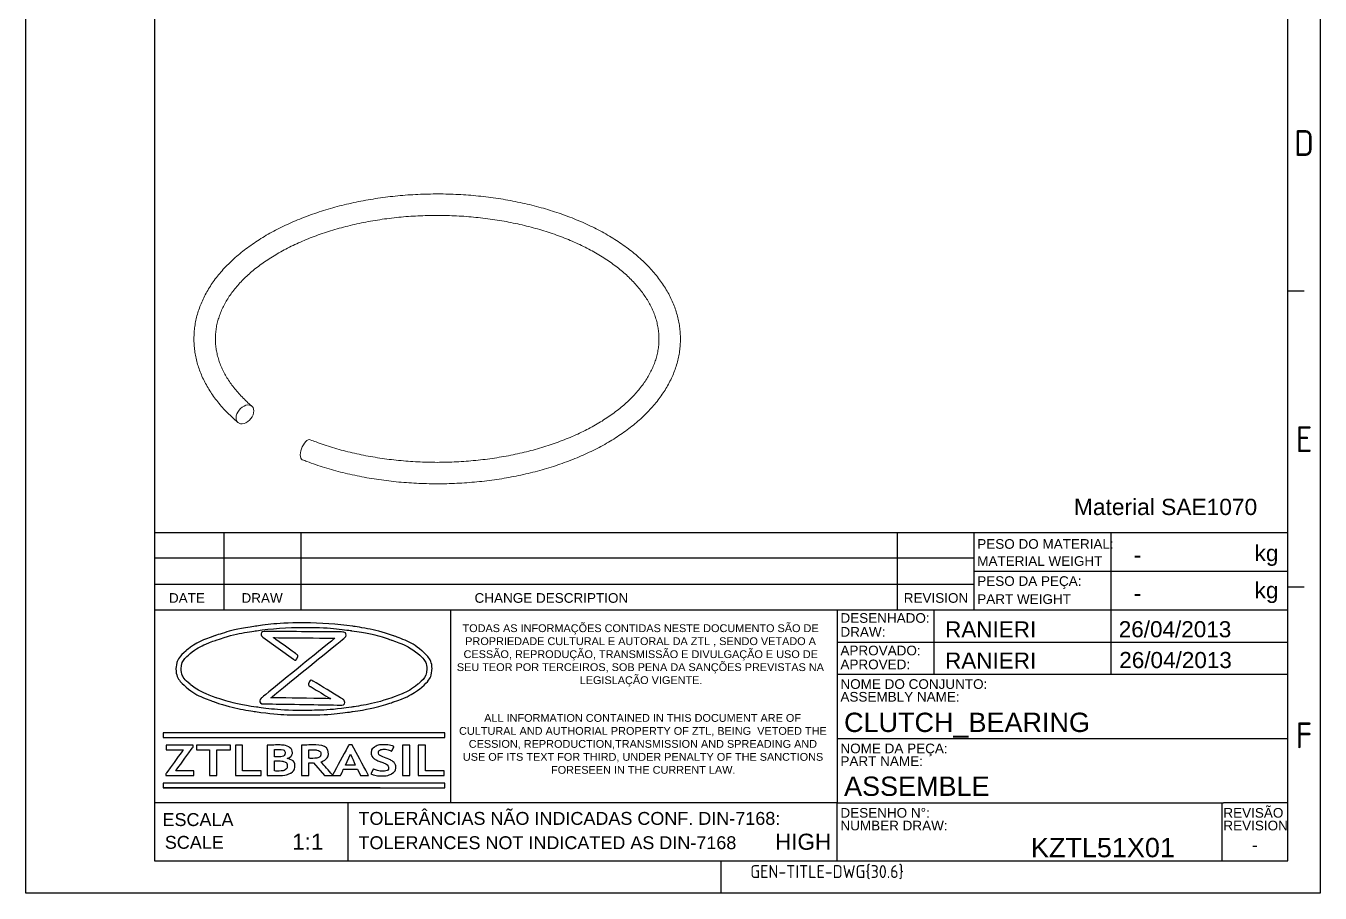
# Model space of a CAD drawing. Header units: millimetres. Extents: x 4510 to 4691, y 1198 to 1451.
# Drawn here: x 4510.4 to 4691.3, y 1197.9 to 1319.1 of the extents above; entities that cross this region are included whole.
import ezdxf
from ezdxf.enums import TextEntityAlignment as Align

# ---------------------------------------------------------------- set-up
doc = ezdxf.new("R2010")
doc.units = ezdxf.units.MM
doc.linetypes.add('ACAD_ISO02W100', pattern=[15, 12, -3])
doc.layers.add('AM_8', color=40, linetype='ACAD_ISO02W100', lineweight=35)
doc.layers.add('Camada 1', color=7, linetype='Continuous')
doc.styles.add('ACISOTS', font='isocp.shx', dxfattribs={"height": 1})
doc.styles.get("Standard").update_dxf_attribs({"font": 'arial.ttf'})

msp = doc.modelspace()

# ---------------------------------------------------------------- linework, layer by layer
at = {"color": 135, "lineweight": 25}
for p, q in [((4510.431, 1197.901), (4510.431, 1450.801)), ((4691.331, 1450.801), (4691.331, 1197.901)), ((4689.081, 1282.051), (4686.831, 1282.051)), ((4689.081, 1240.651), (4686.831, 1240.651)), ((4607.631, 1197.901), (4607.631, 1202.401)), ((4691.331, 1197.901), (4510.431, 1197.901))]:
    msp.add_line(p, q, dxfattribs=at)
for p, q in [((4528.431, 1446.301), (4528.431, 1202.401)), ((4686.831, 1202.401), (4686.831, 1446.301)), ((4528.431, 1248.301), (4686.831, 1248.301)), ((4528.431, 1248.301), (4528.431, 1202.401)), ((4528.431, 1248.301), (4642.954, 1248.301)), ((4538.154, 1237.501), (4538.154, 1248.301)), ((4548.929, 1237.501), (4548.929, 1248.301)), ((4632.248, 1237.501), (4632.248, 1248.301)), ((4642.954, 1237.501), (4642.954, 1248.301)), ((4662.081, 1248.301), (4662.081, 1242.901)), ((4686.831, 1202.401), (4686.831, 1248.301)), ((4642.954, 1244.701), (4528.431, 1244.701)), ((4642.954, 1242.901), (4686.831, 1242.901)), ((4662.081, 1242.901), (4662.081, 1237.501)), ((4528.431, 1241.101), (4642.954, 1241.101)), ((4528.431, 1237.501), (4623.831, 1237.501)), ((4569.77, 1237.501), (4569.77, 1210.501)), ((4623.831, 1237.501), (4623.831, 1220.401)), ((4623.831, 1237.501), (4686.831, 1237.501)), ((4637.331, 1237.501), (4637.331, 1228.501)), ((4662.081, 1237.501), (4662.081, 1228.501)), ((4623.831, 1233.001), (4686.831, 1233.001)), ((4623.831, 1228.501), (4686.831, 1228.501)), ((4623.831, 1220.401), (4623.831, 1210.501)), ((4623.831, 1219.501), (4686.831, 1219.501)), ((4623.831, 1210.501), (4528.431, 1210.501)), ((4555.431, 1210.501), (4555.431, 1202.401)), ((4623.831, 1202.401), (4623.831, 1210.501)), ((4623.831, 1210.501), (4677.831, 1210.501)), ((4677.609, 1210.501), (4677.609, 1202.401)), ((4686.831, 1210.501), (4677.831, 1210.501)), ((4528.431, 1202.401), (4686.831, 1202.401)), ((4528.431, 1202.401), (4686.831, 1202.401))]:
    msp.add_line(p, q)
at = {"color": 7, "linetype": 'Continuous', "lineweight": 15, "flags": 128}
for points in [[(4542.293, 1265.305), (4542.266, 1265.04), (4542.186, 1264.765), (4542.056, 1264.492), (4541.883, 1264.234), (4541.673, 1264.001), (4541.436, 1263.804), (4541.183, 1263.651), (4540.923, 1263.549), (4540.67, 1263.503), (4540.433, 1263.514), (4540.223, 1263.582), (4540.05, 1263.704), (4539.92, 1263.875), (4539.84, 1264.087), (4539.813, 1264.331), (4539.84, 1264.597), (4539.92, 1264.872), (4540.05, 1265.144), (4540.223, 1265.403), (4540.433, 1265.636), (4540.67, 1265.833), (4540.923, 1265.986), (4541.183, 1266.088), (4541.436, 1266.134), (4541.673, 1266.123), (4541.883, 1266.055), (4542.056, 1265.932), (4542.186, 1265.762), (4542.266, 1265.55), (4542.293, 1265.305)], [(4550.181, 1261.263), (4550.055, 1261.285), (4549.893, 1261.253), (4549.721, 1261.16), (4549.544, 1261.01), (4549.372, 1260.811), (4549.211, 1260.57), (4549.068, 1260.298), (4548.95, 1260.008), (4548.862, 1259.711), (4548.807, 1259.421), (4548.789, 1259.151)], [(4548.789, 1259.151), (4548.807, 1258.912), (4548.862, 1258.715), (4548.95, 1258.568), (4549.068, 1258.477), (4549.084, 1258.471)]]:
    msp.add_lwpolyline(points, dxfattribs=at)
at = {"color": 7, "linetype": 'Continuous', "lineweight": 15}
for points, knots in [([(4549.084, 1258.471), (4549.294, 1258.389), (4549.899, 1258.155), (4550.925, 1257.79), (4552.169, 1257.387), (4553.441, 1257.015), (4554.738, 1256.675), (4556.056, 1256.367), (4557.395, 1256.092), (4558.752, 1255.85), (4560.124, 1255.642), (4561.509, 1255.468), (4562.905, 1255.328), (4564.31, 1255.223), (4565.721, 1255.152), (4567.135, 1255.115), (4568.551, 1255.113), (4569.966, 1255.146), (4571.377, 1255.213), (4572.782, 1255.315), (4574.179, 1255.451), (4575.566, 1255.622), (4576.939, 1255.826), (4578.297, 1256.064), (4579.638, 1256.335), (4580.959, 1256.639), (4582.257, 1256.976), (4583.532, 1257.344), (4584.78, 1257.744), (4585.999, 1258.175), (4587.188, 1258.636), (4588.343, 1259.127), (4589.465, 1259.646), (4590.549, 1260.194), (4591.594, 1260.769), (4592.599, 1261.371), (4593.562, 1261.999), (4594.48, 1262.652), (4595.352, 1263.328), (4596.176, 1264.027), (4596.95, 1264.748), (4597.673, 1265.489), (4598.344, 1266.248), (4598.959, 1267.025), (4599.52, 1267.818), (4600.023, 1268.624), (4600.468, 1269.443), (4600.855, 1270.271), (4601.183, 1271.109), (4601.452, 1271.953), (4601.661, 1272.801), (4601.81, 1273.654), (4601.899, 1274.507), (4601.93, 1275.362), (4601.901, 1276.215), (4601.813, 1277.066), (4601.667, 1277.913), (4601.462, 1278.756), (4601.199, 1279.592), (4600.878, 1280.421), (4600.499, 1281.242), (4600.063, 1282.053), (4599.57, 1282.852), (4599.02, 1283.639), (4598.416, 1284.411), (4597.757, 1285.167), (4597.044, 1285.905), (4596.281, 1286.625), (4595.467, 1287.324), (4594.604, 1288.001), (4593.695, 1288.655), (4592.74, 1289.285), (4591.743, 1289.89), (4590.704, 1290.469), (4589.626, 1291.021), (4588.51, 1291.544), (4587.36, 1292.039), (4586.176, 1292.505), (4584.961, 1292.94), (4583.717, 1293.344), (4582.446, 1293.718), (4581.151, 1294.059), (4579.833, 1294.368), (4578.495, 1294.644), (4577.139, 1294.887), (4575.767, 1295.096), (4574.382, 1295.271), (4572.986, 1295.413), (4571.582, 1295.519), (4570.171, 1295.592), (4568.757, 1295.63), (4567.341, 1295.633), (4565.927, 1295.601), (4564.515, 1295.535), (4563.11, 1295.435), (4561.712, 1295.3), (4560.325, 1295.131), (4558.951, 1294.927), (4557.592, 1294.691), (4556.251, 1294.421), (4554.93, 1294.118), (4553.63, 1293.783), (4552.355, 1293.415), (4551.106, 1293.017), (4549.885, 1292.587), (4548.696, 1292.127), (4547.539, 1291.638), (4546.416, 1291.119), (4545.33, 1290.572), (4544.283, 1289.998), (4543.277, 1289.397), (4542.313, 1288.77), (4541.393, 1288.118), (4540.519, 1287.443), (4539.693, 1286.745), (4538.917, 1286.025), (4538.192, 1285.285), (4537.52, 1284.526), (4536.902, 1283.75), (4536.34, 1282.958), (4535.834, 1282.152), (4535.387, 1281.333), (4534.998, 1280.505), (4534.668, 1279.668), (4534.397, 1278.824), (4534.186, 1277.976), (4534.035, 1277.123), (4533.943, 1276.27), (4533.91, 1275.415), (4533.937, 1274.562), (4534.022, 1273.711), (4534.166, 1272.864), (4534.369, 1272.021), (4534.63, 1271.184), (4534.949, 1270.355), (4535.326, 1269.534), (4535.76, 1268.723), (4536.251, 1267.923), (4536.798, 1267.136), (4537.401, 1266.363), (4538.058, 1265.606), (4538.768, 1264.868), (4539.447, 1264.224), (4539.9, 1263.833), (4540.083, 1263.674)], [0, 0, 0, 0, 0.0037764, 0.010924, 0.0180685, 0.0252098, 0.0323481, 0.0394835, 0.0466163, 0.0537466, 0.0608749, 0.0680013, 0.0751262, 0.0822499, 0.0893727, 0.096495, 0.103617, 0.1107392, 0.1178616, 0.1249847, 0.1321088, 0.1392342, 0.1463613, 0.1534903, 0.1606216, 0.1677555, 0.1748923, 0.1820322, 0.1891756, 0.1963225, 0.2034732, 0.2106277, 0.217786, 0.2249479, 0.2321131, 0.2392809, 0.2464506, 0.2536209, 0.2607897, 0.2679549, 0.2751139, 0.2822635, 0.2894003, 0.2965201, 0.3036191, 0.3106931, 0.3177386, 0.324753, 0.3317348, 0.3386841, 0.3456025, 0.3524937, 0.359363, 0.3662168, 0.3730627, 0.3799073, 0.3867574, 0.3936205, 0.4005032, 0.4074109, 0.4143474, 0.4213149, 0.4283137, 0.4353428, 0.4424, 0.4494821, 0.4565855, 0.4637064, 0.4708409, 0.4779857, 0.4851377, 0.4922941, 0.499453, 0.5066123, 0.5137705, 0.5209269, 0.5280807, 0.5352316, 0.5423794, 0.5495241, 0.5566655, 0.5638039, 0.5709394, 0.5780723, 0.5852027, 0.592331, 0.5994575, 0.6065825, 0.6137062, 0.620829, 0.6279513, 0.6350734, 0.6421955, 0.6493179, 0.656441, 0.6635651, 0.6706904, 0.6778174, 0.6849463, 0.6920775, 0.6992113, 0.706348, 0.7134878, 0.720631, 0.7277779, 0.7349284, 0.7420828, 0.749241, 0.7564027, 0.7635678, 0.7707355, 0.7779052, 0.7850754, 0.7922443, 0.7994097, 0.806569, 0.8137191, 0.8208563, 0.8279769, 0.8350767, 0.8421517, 0.8491983, 0.8562139, 0.8631969, 0.8701474, 0.8770669, 0.8839591, 0.890829, 0.8976833, 0.9045293, 0.9113739, 0.9182236, 0.9250861, 0.931968, 0.9388747, 0.9458101, 0.9527764, 0.959774, 0.9668021, 0.9738583, 0.9809395, 0.9880422, 0.9951625, 1, 1, 1, 1]), ([(4542.023, 1265.962), (4541.897, 1266.071), (4541.529, 1266.387), (4540.958, 1266.923), (4540.326, 1267.573), (4539.747, 1268.235), (4539.22, 1268.908), (4538.745, 1269.592), (4538.324, 1270.285), (4537.956, 1270.986), (4537.642, 1271.695), (4537.383, 1272.411), (4537.18, 1273.134), (4537.033, 1273.864), (4536.942, 1274.598), (4536.91, 1275.336), (4536.937, 1276.077), (4537.022, 1276.817), (4537.166, 1277.556), (4537.369, 1278.289), (4537.628, 1279.017), (4537.945, 1279.737), (4538.316, 1280.448), (4538.742, 1281.15), (4539.222, 1281.84), (4539.754, 1282.519), (4540.339, 1283.186), (4540.974, 1283.839), (4541.66, 1284.477), (4542.395, 1285.1), (4543.178, 1285.706), (4544.007, 1286.294), (4544.883, 1286.862), (4545.802, 1287.41), (4546.763, 1287.936), (4547.766, 1288.439), (4548.807, 1288.918), (4549.885, 1289.372), (4550.998, 1289.799), (4552.143, 1290.2), (4553.32, 1290.573), (4554.525, 1290.917), (4555.755, 1291.231), (4557.01, 1291.515), (4558.286, 1291.768), (4559.58, 1291.99), (4560.891, 1292.179), (4562.216, 1292.336), (4563.551, 1292.461), (4564.896, 1292.552), (4566.246, 1292.61), (4567.599, 1292.635), (4568.953, 1292.626), (4570.306, 1292.584), (4571.653, 1292.508), (4572.993, 1292.399), (4574.324, 1292.258), (4575.642, 1292.083), (4576.945, 1291.877), (4578.23, 1291.638), (4579.495, 1291.369), (4580.738, 1291.069), (4581.955, 1290.739), (4583.146, 1290.379), (4584.306, 1289.991), (4585.435, 1289.576), (4586.53, 1289.134), (4587.589, 1288.667), (4588.609, 1288.175), (4589.59, 1287.66), (4590.529, 1287.123), (4591.424, 1286.565), (4592.274, 1285.987), (4593.078, 1285.391), (4593.834, 1284.778), (4594.541, 1284.149), (4595.197, 1283.507), (4595.803, 1282.851), (4596.357, 1282.183), (4596.859, 1281.504), (4597.307, 1280.816), (4597.703, 1280.119), (4598.044, 1279.414), (4598.331, 1278.701), (4598.563, 1277.982), (4598.739, 1277.255), (4598.858, 1276.524), (4598.92, 1275.787), (4598.924, 1275.048), (4598.869, 1274.307), (4598.755, 1273.567), (4598.582, 1272.831), (4598.351, 1272.1), (4598.064, 1271.376), (4597.72, 1270.66), (4597.322, 1269.953), (4596.87, 1269.257), (4596.364, 1268.572), (4595.806, 1267.899), (4595.197, 1267.239), (4594.537, 1266.592), (4593.827, 1265.962), (4593.068, 1265.347), (4592.262, 1264.75), (4591.41, 1264.172), (4590.513, 1263.613), (4589.573, 1263.076), (4588.591, 1262.561), (4587.57, 1262.07), (4586.511, 1261.603), (4585.415, 1261.162), (4584.286, 1260.747), (4583.125, 1260.36), (4581.935, 1260.001), (4580.717, 1259.671), (4579.474, 1259.372), (4578.209, 1259.103), (4576.924, 1258.865), (4575.621, 1258.659), (4574.303, 1258.485), (4572.973, 1258.344), (4571.632, 1258.236), (4570.285, 1258.161), (4568.933, 1258.119), (4567.579, 1258.111), (4566.225, 1258.136), (4564.875, 1258.195), (4563.531, 1258.287), (4562.195, 1258.411), (4560.87, 1258.569), (4559.559, 1258.759), (4558.265, 1258.981), (4556.989, 1259.235), (4555.734, 1259.519), (4554.504, 1259.834), (4553.299, 1260.179), (4552.123, 1260.553), (4551.084, 1260.915), (4550.447, 1261.16), (4550.181, 1261.263)], [0, 0, 0, 0, 0.0037878, 0.0110372, 0.0182909, 0.0255558, 0.0328369, 0.0401399, 0.0474713, 0.0548382, 0.0622478, 0.0697064, 0.0772185, 0.0847853, 0.0924031, 0.100062, 0.1077465, 0.1154335, 0.1230989, 0.1307259, 0.1383037, 0.1458276, 0.1532983, 0.1607201, 0.1680993, 0.175443, 0.1827583, 0.1900517, 0.1973288, 0.2045945, 0.2118527, 0.2191066, 0.2263586, 0.2336104, 0.2408633, 0.2481183, 0.2553762, 0.2626376, 0.2699027, 0.2771718, 0.2844446, 0.2917213, 0.2990015, 0.306285, 0.3135716, 0.320861, 0.3281528, 0.3354467, 0.3427423, 0.3500393, 0.3573373, 0.364636, 0.3719349, 0.3792338, 0.386532, 0.3938293, 0.4011253, 0.4084195, 0.4157118, 0.4230016, 0.4302886, 0.4375725, 0.4448529, 0.4521296, 0.4594023, 0.4666708, 0.4739348, 0.4811944, 0.4884496, 0.4957006, 0.5029478, 0.5101918, 0.5174337, 0.5246748, 0.5319163, 0.5391603, 0.5464099, 0.5536685, 0.5609407, 0.5682317, 0.5755477, 0.5828956, 0.5902825, 0.5977153, 0.6051997, 0.6127386, 0.6203312, 0.6279706, 0.6356443, 0.6433342, 0.6510131, 0.6586614, 0.6662653, 0.673817, 0.6813146, 0.6887607, 0.6961608, 0.7035218, 0.7108507, 0.7181545, 0.7254393, 0.7327103, 0.7399719, 0.7472276, 0.7544803, 0.7617322, 0.7689843, 0.7762381, 0.7834945, 0.790754, 0.7980172, 0.8052843, 0.8125552, 0.8198299, 0.8271083, 0.8343902, 0.8416753, 0.8489633, 0.8562539, 0.8635467, 0.8708415, 0.8781379, 0.8854354, 0.8927338, 0.9000326, 0.9073316, 0.9146302, 0.921928, 0.9292247, 0.9365199, 0.9438132, 0.9511043, 0.9583928, 0.9656783, 0.9729605, 0.9802392, 0.987514, 0.9947846, 1, 1, 1, 1])]:
    msp.add_open_spline(points, degree=3, knots=knots, dxfattribs=at)
at = {"layer": 'AM_8', "color": 0, "linetype": 'Continuous'}
msp.add_line((4529.623, 1212.607), (4559.957, 1212.607), dxfattribs=at)
at = {"layer": 'Camada 1'}
for points, knots in [([(4549.303, 1235.678), (4551.692, 1235.678), (4553.975, 1235.511), (4556.061, 1235.208), (4556.061, 1235.208), (4558.228, 1234.893), (4560.183, 1234.432), (4561.823, 1233.86), (4561.823, 1233.86), (4563.506, 1233.272), (4564.864, 1232.563), (4565.792, 1231.77), (4565.792, 1231.77), (4566.696, 1230.997), (4567.196, 1230.143), (4567.196, 1229.24), (4567.196, 1229.24), (4567.196, 1228.336), (4566.696, 1227.482), (4565.792, 1226.709), (4565.792, 1226.709), (4564.864, 1225.916), (4563.506, 1225.207), (4561.823, 1224.62), (4561.823, 1224.62), (4560.183, 1224.047), (4558.228, 1223.586), (4556.061, 1223.271), (4556.061, 1223.271), (4553.975, 1222.968), (4551.692, 1222.801), (4549.303, 1222.801), (4549.303, 1222.801), (4546.914, 1222.801), (4544.632, 1222.968), (4542.546, 1223.271), (4542.546, 1223.271), (4540.378, 1223.586), (4538.423, 1224.047), (4536.784, 1224.62), (4536.784, 1224.62), (4535.101, 1225.207), (4533.743, 1225.916), (4532.814, 1226.709), (4532.814, 1226.709), (4531.91, 1227.482), (4531.411, 1228.336), (4531.411, 1229.24), (4531.411, 1229.24), (4531.411, 1230.143), (4531.91, 1230.997), (4532.814, 1231.77), (4532.814, 1231.77), (4533.743, 1232.563), (4535.101, 1233.272), (4536.784, 1233.86), (4536.784, 1233.86), (4538.423, 1234.432), (4540.378, 1234.893), (4542.546, 1235.208), (4542.546, 1235.208), (4544.632, 1235.511), (4546.914, 1235.678), (4549.303, 1235.678)], [0, 0, 0, 0, 0.0588235, 0.0588235, 0.0588235, 0.0882353, 0.1176471, 0.1176471, 0.1176471, 0.1470588, 0.1764706, 0.1764706, 0.1764706, 0.2058824, 0.2352941, 0.2352941, 0.2352941, 0.2647059, 0.2941176, 0.2941176, 0.2941176, 0.3235294, 0.3529412, 0.3529412, 0.3529412, 0.3823529, 0.4117647, 0.4117647, 0.4117647, 0.4411765, 0.4705882, 0.4705882, 0.4705882, 0.5, 0.5294118, 0.5294118, 0.5294118, 0.5588235, 0.5882353, 0.5882353, 0.5882353, 0.6176471, 0.6470588, 0.6470588, 0.6470588, 0.6764706, 0.7058824, 0.7058824, 0.7058824, 0.7352941, 0.7647059, 0.7647059, 0.7647059, 0.7941176, 0.8235294, 0.8235294, 0.8235294, 0.8529412, 0.8823529, 0.8823529, 0.8823529, 0.9411765, 1, 1, 1, 1]), ([(4549.303, 1235.043), (4546.956, 1235.043), (4544.717, 1234.88), (4542.675, 1234.584), (4542.675, 1234.584), (4540.553, 1234.277), (4538.643, 1233.827), (4537.045, 1233.269), (4537.045, 1233.269), (4535.49, 1232.726), (4534.238, 1232.086), (4533.384, 1231.382), (4533.384, 1231.382), (4532.575, 1230.713), (4532.127, 1229.989), (4532.127, 1229.24), (4532.127, 1229.24), (4532.127, 1228.49), (4532.575, 1227.766), (4533.384, 1227.098), (4533.384, 1227.098), (4534.238, 1226.393), (4535.49, 1225.753), (4537.045, 1225.21), (4537.045, 1225.21), (4538.643, 1224.652), (4540.553, 1224.202), (4542.675, 1223.895), (4542.675, 1223.895), (4544.717, 1223.599), (4546.956, 1223.436), (4549.303, 1223.436), (4549.303, 1223.436), (4551.65, 1223.436), (4553.89, 1223.599), (4555.932, 1223.895), (4555.932, 1223.895), (4558.054, 1224.202), (4559.964, 1224.652), (4561.561, 1225.21), (4561.561, 1225.21), (4563.116, 1225.753), (4564.369, 1226.393), (4565.222, 1227.098), (4565.222, 1227.098), (4566.032, 1227.766), (4566.479, 1228.49), (4566.479, 1229.24), (4566.479, 1229.24), (4566.479, 1229.989), (4566.032, 1230.713), (4565.222, 1231.382), (4565.222, 1231.382), (4564.369, 1232.086), (4563.116, 1232.726), (4561.561, 1233.269), (4561.561, 1233.269), (4559.964, 1233.827), (4558.054, 1234.277), (4555.932, 1234.584), (4555.932, 1234.584), (4553.89, 1234.88), (4551.65, 1235.043), (4549.303, 1235.043)], [0, 0, 0, 0, 0.0588235, 0.0588235, 0.0588235, 0.0882353, 0.1176471, 0.1176471, 0.1176471, 0.1470588, 0.1764706, 0.1764706, 0.1764706, 0.2058824, 0.2352941, 0.2352941, 0.2352941, 0.2647059, 0.2941176, 0.2941176, 0.2941176, 0.3235294, 0.3529412, 0.3529412, 0.3529412, 0.3823529, 0.4117647, 0.4117647, 0.4117647, 0.4411765, 0.4705882, 0.4705882, 0.4705882, 0.5, 0.5294118, 0.5294118, 0.5294118, 0.5588235, 0.5882353, 0.5882353, 0.5882353, 0.6176471, 0.6470588, 0.6470588, 0.6470588, 0.6764706, 0.7058824, 0.7058824, 0.7058824, 0.7352941, 0.7647059, 0.7647059, 0.7647059, 0.7941176, 0.8235294, 0.8235294, 0.8235294, 0.8529412, 0.8823529, 0.8823529, 0.8823529, 0.9411765, 1, 1, 1, 1]), ([(4547.815, 1230.611), (4547.815, 1230.611), (4543.528, 1233.682), (4543.528, 1233.682), (4543.528, 1233.682), (4543.209, 1233.911), (4543.339, 1234.491), (4543.715, 1234.488), (4543.715, 1234.488), (4543.715, 1234.488), (4554.786, 1234.399), (4554.786, 1234.399), (4554.786, 1234.399), (4555.149, 1234.397), (4555.284, 1233.848), (4554.988, 1233.607), (4554.988, 1233.607), (4554.988, 1233.607), (4544.681, 1225.21), (4544.681, 1225.21), (4544.681, 1225.21), (4544.681, 1225.21), (4553.034, 1225.076), (4553.034, 1225.076), (4553.034, 1225.076), (4553.034, 1225.076), (4550.225, 1226.768), (4550.225, 1226.768), (4550.225, 1226.768), (4550.04, 1226.88), (4549.855, 1226.991), (4550.016, 1227.377), (4550.016, 1227.377), (4550.177, 1227.763), (4550.362, 1227.652), (4550.547, 1227.541), (4550.547, 1227.541), (4550.547, 1227.541), (4554.759, 1225.003), (4554.759, 1225.003), (4554.759, 1225.003), (4555.104, 1224.795), (4554.982, 1224.177), (4554.594, 1224.183), (4554.594, 1224.183), (4554.594, 1224.183), (4543.523, 1224.361), (4543.523, 1224.361), (4543.523, 1224.361), (4543.16, 1224.367), (4543.028, 1224.913), (4543.324, 1225.154), (4543.324, 1225.154), (4543.324, 1225.154), (4553.619, 1233.542), (4553.619, 1233.542), (4553.619, 1233.542), (4553.619, 1233.542), (4545.038, 1233.611), (4545.038, 1233.611), (4545.038, 1233.611), (4545.038, 1233.611), (4548.185, 1231.356), (4548.185, 1231.356), (4548.185, 1231.356), (4548.361, 1231.23), (4548.536, 1231.104), (4548.351, 1230.732), (4548.351, 1230.732), (4548.166, 1230.359), (4547.99, 1230.485), (4547.815, 1230.611)], [0, 0, 0, 0, 0.0526316, 0.0526316, 0.0526316, 0.0789474, 0.1052632, 0.1052632, 0.1052632, 0.1315789, 0.1578947, 0.1578947, 0.1578947, 0.1842105, 0.2105263, 0.2105263, 0.2105263, 0.2368421, 0.2631579, 0.2631579, 0.2631579, 0.2894737, 0.3157895, 0.3157895, 0.3157895, 0.3421053, 0.3684211, 0.3684211, 0.3684211, 0.3947368, 0.4210526, 0.4210526, 0.4210526, 0.4473684, 0.4736842, 0.4736842, 0.4736842, 0.5, 0.5263158, 0.5263158, 0.5263158, 0.5526316, 0.5789474, 0.5789474, 0.5789474, 0.6052632, 0.6315789, 0.6315789, 0.6315789, 0.6578947, 0.6842105, 0.6842105, 0.6842105, 0.7105263, 0.7368421, 0.7368421, 0.7368421, 0.7631579, 0.7894737, 0.7894737, 0.7894737, 0.8157895, 0.8421053, 0.8421053, 0.8421053, 0.8684211, 0.8947368, 0.8947368, 0.8947368, 0.9473684, 1, 1, 1, 1]), ([(4529.7, 1220.316), (4529.7, 1220.316), (4568.907, 1220.316), (4568.907, 1220.316), (4568.907, 1220.316), (4568.907, 1220.316), (4568.984, 1220.316), (4568.984, 1220.316), (4568.984, 1220.316), (4568.984, 1220.316), (4568.984, 1220.239), (4568.984, 1220.239), (4568.984, 1220.239), (4568.984, 1220.239), (4568.984, 1219.729), (4568.984, 1219.729), (4568.984, 1219.729), (4568.984, 1219.729), (4568.984, 1219.652), (4568.984, 1219.652), (4568.984, 1219.652), (4568.984, 1219.652), (4568.907, 1219.652), (4568.907, 1219.652), (4568.907, 1219.652), (4568.907, 1219.652), (4529.7, 1219.652), (4529.7, 1219.652), (4529.7, 1219.652), (4529.7, 1219.652), (4529.623, 1219.652), (4529.623, 1219.652), (4529.623, 1219.652), (4529.623, 1219.652), (4529.623, 1219.729), (4529.623, 1219.729), (4529.623, 1219.729), (4529.623, 1219.729), (4529.623, 1220.239), (4529.623, 1220.239), (4529.623, 1220.239), (4529.623, 1220.239), (4529.623, 1220.316), (4529.623, 1220.316), (4529.623, 1220.316), (4529.623, 1220.316), (4529.7, 1220.316), (4529.7, 1220.316)], [0, 0, 0, 0, 0.0769231, 0.0769231, 0.0769231, 0.1153846, 0.1538462, 0.1538462, 0.1538462, 0.1923077, 0.2307692, 0.2307692, 0.2307692, 0.2692308, 0.3076923, 0.3076923, 0.3076923, 0.3461538, 0.3846154, 0.3846154, 0.3846154, 0.4230769, 0.4615385, 0.4615385, 0.4615385, 0.5, 0.5384615, 0.5384615, 0.5384615, 0.5769231, 0.6153846, 0.6153846, 0.6153846, 0.6538462, 0.6923077, 0.6923077, 0.6923077, 0.7307692, 0.7692308, 0.7692308, 0.7692308, 0.8076923, 0.8461538, 0.8461538, 0.8461538, 0.9230769, 1, 1, 1, 1]), ([(4530.013, 1214.349), (4530.013, 1214.349), (4530.013, 1214.591), (4530.013, 1214.591), (4530.013, 1214.591), (4530.013, 1214.591), (4532.411, 1217.909), (4532.411, 1217.909), (4532.411, 1217.909), (4532.411, 1217.909), (4530.053, 1217.909), (4530.053, 1217.909), (4530.053, 1217.909), (4530.053, 1217.909), (4530.053, 1218.575), (4530.053, 1218.575), (4530.053, 1218.575), (4530.053, 1218.575), (4533.802, 1218.575), (4533.802, 1218.575), (4533.802, 1218.575), (4533.802, 1218.575), (4533.802, 1218.333), (4533.802, 1218.333), (4533.802, 1218.333), (4533.802, 1218.333), (4531.396, 1215.016), (4531.396, 1215.016), (4531.396, 1215.016), (4531.396, 1215.016), (4533.888, 1215.016), (4533.888, 1215.016), (4533.888, 1215.016), (4533.888, 1215.016), (4533.888, 1214.349), (4533.888, 1214.349), (4533.888, 1214.349), (4533.888, 1214.349), (4530.013, 1214.349), (4530.013, 1214.349)], [0, 0, 0, 0, 0.0909091, 0.0909091, 0.0909091, 0.1363636, 0.1818182, 0.1818182, 0.1818182, 0.2272727, 0.2727273, 0.2727273, 0.2727273, 0.3181818, 0.3636364, 0.3636364, 0.3636364, 0.4090909, 0.4545455, 0.4545455, 0.4545455, 0.5, 0.5454545, 0.5454545, 0.5454545, 0.5909091, 0.6363636, 0.6363636, 0.6363636, 0.6818182, 0.7272727, 0.7272727, 0.7272727, 0.7727273, 0.8181818, 0.8181818, 0.8181818, 0.9090909, 1, 1, 1, 1]), ([(4537.13, 1217.909), (4537.13, 1217.909), (4537.13, 1214.349), (4537.13, 1214.349), (4537.13, 1214.349), (4537.13, 1214.349), (4536.109, 1214.349), (4536.109, 1214.349), (4536.109, 1214.349), (4536.109, 1214.349), (4536.109, 1217.909), (4536.109, 1217.909), (4536.109, 1217.909), (4536.109, 1217.909), (4534.28, 1217.909), (4534.28, 1217.909), (4534.28, 1217.909), (4534.28, 1217.909), (4534.28, 1218.575), (4534.28, 1218.575), (4534.28, 1218.575), (4534.28, 1218.575), (4539.041, 1218.575), (4539.041, 1218.575), (4539.041, 1218.575), (4539.041, 1218.575), (4539.041, 1217.909), (4539.041, 1217.909), (4539.041, 1217.909), (4539.041, 1217.909), (4537.13, 1217.909), (4537.13, 1217.909)], [0, 0, 0, 0, 0.1111111, 0.1111111, 0.1111111, 0.1666667, 0.2222222, 0.2222222, 0.2222222, 0.2777778, 0.3333333, 0.3333333, 0.3333333, 0.3888889, 0.4444444, 0.4444444, 0.4444444, 0.5, 0.5555556, 0.5555556, 0.5555556, 0.6111111, 0.6666667, 0.6666667, 0.6666667, 0.7222222, 0.7777778, 0.7777778, 0.7777778, 0.8888889, 1, 1, 1, 1]), ([(4539.708, 1214.349), (4539.708, 1214.349), (4539.708, 1218.575), (4539.708, 1218.575), (4539.708, 1218.575), (4539.708, 1218.575), (4540.729, 1218.575), (4540.729, 1218.575), (4540.729, 1218.575), (4540.729, 1218.575), (4540.729, 1215.016), (4540.729, 1215.016), (4540.729, 1215.016), (4540.729, 1215.016), (4543.328, 1215.016), (4543.328, 1215.016), (4543.328, 1215.016), (4543.328, 1215.016), (4543.328, 1214.349), (4543.328, 1214.349), (4543.328, 1214.349), (4543.328, 1214.349), (4539.708, 1214.349), (4539.708, 1214.349)], [0, 0, 0, 0, 0.1428571, 0.1428571, 0.1428571, 0.2142857, 0.2857143, 0.2857143, 0.2857143, 0.3571429, 0.4285714, 0.4285714, 0.4285714, 0.5, 0.5714286, 0.5714286, 0.5714286, 0.6428571, 0.7142857, 0.7142857, 0.7142857, 0.8571429, 1, 1, 1, 1]), ([(4545.91, 1214.349), (4545.91, 1214.349), (4544.151, 1214.349), (4544.151, 1214.349), (4544.151, 1214.349), (4544.151, 1214.349), (4544.151, 1218.572), (4544.151, 1218.572), (4544.151, 1218.572), (4544.927, 1218.599), (4545.469, 1218.612), (4545.78, 1218.612), (4545.78, 1218.612), (4546.378, 1218.612), (4546.844, 1218.519), (4547.18, 1218.331), (4547.18, 1218.331), (4547.517, 1218.144), (4547.684, 1217.876), (4547.684, 1217.529), (4547.684, 1217.529), (4547.684, 1217.194), (4547.443, 1216.929), (4546.962, 1216.735), (4546.962, 1216.735), (4547.676, 1216.552), (4548.034, 1216.175), (4548.034, 1215.604), (4548.034, 1215.604), (4548.034, 1215.22), (4547.836, 1214.914), (4547.442, 1214.688), (4547.442, 1214.688), (4547.046, 1214.463), (4546.536, 1214.349), (4545.91, 1214.349)], [0, 0, 0, 0, 0.1, 0.1, 0.1, 0.15, 0.2, 0.2, 0.2, 0.25, 0.3, 0.3, 0.3, 0.35, 0.4, 0.4, 0.4, 0.45, 0.5, 0.5, 0.5, 0.55, 0.6, 0.6, 0.6, 0.65, 0.7, 0.7, 0.7, 0.75, 0.8, 0.8, 0.8, 0.9, 1, 1, 1, 1]), ([(4545.172, 1217.973), (4545.172, 1217.973), (4545.172, 1216.959), (4545.172, 1216.959), (4545.172, 1216.959), (4545.329, 1216.953), (4545.493, 1216.949), (4545.666, 1216.949), (4545.666, 1216.949), (4546.331, 1216.949), (4546.663, 1217.132), (4546.663, 1217.499), (4546.663, 1217.499), (4546.663, 1217.824), (4546.362, 1217.986), (4545.757, 1217.986), (4545.757, 1217.986), (4545.598, 1217.986), (4545.402, 1217.981), (4545.172, 1217.973)], [0, 0, 0, 0, 0.1666667, 0.1666667, 0.1666667, 0.25, 0.3333333, 0.3333333, 0.3333333, 0.4166667, 0.5, 0.5, 0.5, 0.5833333, 0.6666667, 0.6666667, 0.6666667, 0.8333333, 1, 1, 1, 1]), ([(4552.178, 1214.349), (4552.178, 1214.349), (4550.644, 1216.094), (4550.644, 1216.094), (4550.644, 1216.094), (4550.49, 1216.096), (4550.274, 1216.103), (4549.995, 1216.115), (4549.995, 1216.115), (4549.995, 1216.115), (4549.995, 1214.349), (4549.995, 1214.349), (4549.995, 1214.349), (4549.995, 1214.349), (4548.936, 1214.349), (4548.936, 1214.349), (4548.936, 1214.349), (4548.936, 1214.349), (4548.936, 1218.575), (4548.936, 1218.575), (4548.936, 1218.575), (4548.993, 1218.575), (4549.214, 1218.582), (4549.6, 1218.597), (4549.6, 1218.597), (4549.985, 1218.612), (4550.294, 1218.618), (4550.53, 1218.618), (4550.53, 1218.618), (4551.99, 1218.618), (4552.721, 1218.203), (4552.721, 1217.372), (4552.721, 1217.372), (4552.721, 1217.122), (4552.619, 1216.894), (4552.418, 1216.689), (4552.418, 1216.689), (4552.217, 1216.483), (4551.962, 1216.338), (4551.657, 1216.253), (4551.657, 1216.253), (4551.657, 1216.253), (4553.356, 1214.349), (4553.356, 1214.349), (4553.356, 1214.349), (4553.356, 1214.349), (4552.178, 1214.349), (4552.178, 1214.349)], [0, 0, 0, 0, 0.0769231, 0.0769231, 0.0769231, 0.1153846, 0.1538462, 0.1538462, 0.1538462, 0.1923077, 0.2307692, 0.2307692, 0.2307692, 0.2692308, 0.3076923, 0.3076923, 0.3076923, 0.3461538, 0.3846154, 0.3846154, 0.3846154, 0.4230769, 0.4615385, 0.4615385, 0.4615385, 0.5, 0.5384615, 0.5384615, 0.5384615, 0.5769231, 0.6153846, 0.6153846, 0.6153846, 0.6538462, 0.6923077, 0.6923077, 0.6923077, 0.7307692, 0.7692308, 0.7692308, 0.7692308, 0.8076923, 0.8461538, 0.8461538, 0.8461538, 0.9230769, 1, 1, 1, 1]), ([(4549.995, 1217.923), (4549.995, 1217.923), (4549.995, 1216.75), (4549.995, 1216.75), (4549.995, 1216.75), (4550.184, 1216.738), (4550.329, 1216.732), (4550.428, 1216.732), (4550.428, 1216.732), (4550.854, 1216.732), (4551.166, 1216.776), (4551.363, 1216.865), (4551.363, 1216.865), (4551.562, 1216.953), (4551.661, 1217.125), (4551.661, 1217.381), (4551.661, 1217.381), (4551.661, 1217.589), (4551.555, 1217.734), (4551.342, 1217.816), (4551.342, 1217.816), (4551.13, 1217.899), (4550.796, 1217.94), (4550.341, 1217.94), (4550.341, 1217.94), (4550.231, 1217.94), (4550.116, 1217.935), (4549.995, 1217.923)], [0, 0, 0, 0, 0.125, 0.125, 0.125, 0.1875, 0.25, 0.25, 0.25, 0.3125, 0.375, 0.375, 0.375, 0.4375, 0.5, 0.5, 0.5, 0.5625, 0.625, 0.625, 0.625, 0.6875, 0.75, 0.75, 0.75, 0.875, 1, 1, 1, 1]), ([(4557.202, 1214.349), (4557.202, 1214.349), (4556.783, 1215.206), (4556.783, 1215.206), (4556.783, 1215.206), (4556.783, 1215.206), (4554.812, 1215.206), (4554.812, 1215.206), (4554.812, 1215.206), (4554.812, 1215.206), (4554.411, 1214.349), (4554.411, 1214.349), (4554.411, 1214.349), (4554.411, 1214.349), (4553.278, 1214.349), (4553.278, 1214.349), (4553.278, 1214.349), (4553.278, 1214.349), (4555.57, 1218.633), (4555.57, 1218.633), (4555.57, 1218.633), (4555.57, 1218.633), (4556.018, 1218.633), (4556.018, 1218.633), (4556.018, 1218.633), (4556.018, 1218.633), (4558.329, 1214.349), (4558.329, 1214.349), (4558.329, 1214.349), (4558.329, 1214.349), (4557.202, 1214.349), (4557.202, 1214.349)], [0, 0, 0, 0, 0.1111111, 0.1111111, 0.1111111, 0.1666667, 0.2222222, 0.2222222, 0.2222222, 0.2777778, 0.3333333, 0.3333333, 0.3333333, 0.3888889, 0.4444444, 0.4444444, 0.4444444, 0.5, 0.5555556, 0.5555556, 0.5555556, 0.6111111, 0.6666667, 0.6666667, 0.6666667, 0.7222222, 0.7777778, 0.7777778, 0.7777778, 0.8888889, 1, 1, 1, 1]), ([(4558.663, 1214.583), (4558.663, 1214.583), (4559.041, 1215.255), (4559.041, 1215.255), (4559.041, 1215.255), (4559.443, 1215.047), (4559.839, 1214.944), (4560.229, 1214.944), (4560.229, 1214.944), (4560.829, 1214.944), (4561.128, 1215.098), (4561.128, 1215.405), (4561.128, 1215.405), (4561.128, 1215.55), (4561.057, 1215.686), (4560.917, 1215.817), (4560.917, 1215.817), (4560.776, 1215.948), (4560.484, 1216.095), (4560.043, 1216.257), (4560.043, 1216.257), (4559.602, 1216.42), (4559.305, 1216.554), (4559.152, 1216.658), (4559.152, 1216.658), (4558.999, 1216.763), (4558.881, 1216.888), (4558.798, 1217.032), (4558.798, 1217.032), (4558.716, 1217.176), (4558.675, 1217.335), (4558.675, 1217.511), (4558.675, 1217.511), (4558.675, 1217.838), (4558.838, 1218.108), (4559.164, 1218.324), (4559.164, 1218.324), (4559.49, 1218.54), (4559.908, 1218.647), (4560.418, 1218.647), (4560.418, 1218.647), (4561.083, 1218.647), (4561.57, 1218.555), (4561.883, 1218.373), (4561.883, 1218.373), (4561.883, 1218.373), (4561.572, 1217.727), (4561.572, 1217.727), (4561.572, 1217.727), (4561.214, 1217.915), (4560.835, 1218.01), (4560.438, 1218.01), (4560.438, 1218.01), (4560.202, 1218.01), (4560.02, 1217.964), (4559.89, 1217.873), (4559.89, 1217.873), (4559.76, 1217.781), (4559.696, 1217.662), (4559.696, 1217.517), (4559.696, 1217.517), (4559.696, 1217.274), (4560.06, 1217.022), (4560.79, 1216.761), (4560.79, 1216.761), (4561.175, 1216.623), (4561.452, 1216.495), (4561.623, 1216.378), (4561.623, 1216.378), (4561.793, 1216.262), (4561.923, 1216.126), (4562.011, 1215.972), (4562.011, 1215.972), (4562.101, 1215.817), (4562.145, 1215.644), (4562.145, 1215.454), (4562.145, 1215.454), (4562.145, 1215.111), (4561.962, 1214.83), (4561.593, 1214.609), (4561.593, 1214.609), (4561.226, 1214.388), (4560.733, 1214.277), (4560.115, 1214.277), (4560.115, 1214.277), (4559.579, 1214.277), (4559.096, 1214.379), (4558.663, 1214.583)], [0, 0, 0, 0, 0.0434783, 0.0434783, 0.0434783, 0.0652174, 0.0869565, 0.0869565, 0.0869565, 0.1086957, 0.1304348, 0.1304348, 0.1304348, 0.1521739, 0.173913, 0.173913, 0.173913, 0.1956522, 0.2173913, 0.2173913, 0.2173913, 0.2391304, 0.2608696, 0.2608696, 0.2608696, 0.2826087, 0.3043478, 0.3043478, 0.3043478, 0.326087, 0.3478261, 0.3478261, 0.3478261, 0.3695652, 0.3913043, 0.3913043, 0.3913043, 0.4130435, 0.4347826, 0.4347826, 0.4347826, 0.4565217, 0.4782609, 0.4782609, 0.4782609, 0.5, 0.5217391, 0.5217391, 0.5217391, 0.5434783, 0.5652174, 0.5652174, 0.5652174, 0.5869565, 0.6086957, 0.6086957, 0.6086957, 0.6304348, 0.6521739, 0.6521739, 0.6521739, 0.673913, 0.6956522, 0.6956522, 0.6956522, 0.7173913, 0.7391304, 0.7391304, 0.7391304, 0.7608696, 0.7826087, 0.7826087, 0.7826087, 0.8043478, 0.826087, 0.826087, 0.826087, 0.8478261, 0.8695652, 0.8695652, 0.8695652, 0.8913043, 0.9130435, 0.9130435, 0.9130435, 0.9565217, 1, 1, 1, 1]), ([(4563.067, 1214.349), (4563.067, 1214.349), (4563.067, 1218.575), (4563.067, 1218.575), (4563.067, 1218.575), (4563.067, 1218.575), (4564.088, 1218.575), (4564.088, 1218.575), (4564.088, 1218.575), (4564.088, 1218.575), (4564.088, 1214.349), (4564.088, 1214.349), (4564.088, 1214.349), (4564.088, 1214.349), (4563.067, 1214.349), (4563.067, 1214.349)], [0, 0, 0, 0, 0.2, 0.2, 0.2, 0.3, 0.4, 0.4, 0.4, 0.5, 0.6, 0.6, 0.6, 0.8, 1, 1, 1, 1]), ([(4565.284, 1214.349), (4565.284, 1214.349), (4565.284, 1218.575), (4565.284, 1218.575), (4565.284, 1218.575), (4565.284, 1218.575), (4566.305, 1218.575), (4566.305, 1218.575), (4566.305, 1218.575), (4566.305, 1218.575), (4566.305, 1215.016), (4566.305, 1215.016), (4566.305, 1215.016), (4566.305, 1215.016), (4568.905, 1215.016), (4568.905, 1215.016), (4568.905, 1215.016), (4568.905, 1215.016), (4568.905, 1214.349), (4568.905, 1214.349), (4568.905, 1214.349), (4568.905, 1214.349), (4565.284, 1214.349), (4565.284, 1214.349)], [0, 0, 0, 0, 0.1428571, 0.1428571, 0.1428571, 0.2142857, 0.2857143, 0.2857143, 0.2857143, 0.3571429, 0.4285714, 0.4285714, 0.4285714, 0.5, 0.5714286, 0.5714286, 0.5714286, 0.6428571, 0.7142857, 0.7142857, 0.7142857, 0.8571429, 1, 1, 1, 1]), ([(4545.172, 1216.375), (4545.172, 1216.375), (4545.172, 1214.978), (4545.172, 1214.978), (4545.172, 1214.978), (4545.378, 1214.965), (4545.546, 1214.958), (4545.674, 1214.958), (4545.674, 1214.958), (4546.13, 1214.958), (4546.461, 1215.015), (4546.666, 1215.128), (4546.666, 1215.128), (4546.871, 1215.241), (4546.974, 1215.43), (4546.974, 1215.693), (4546.974, 1215.693), (4546.974, 1215.934), (4546.879, 1216.109), (4546.687, 1216.218), (4546.687, 1216.218), (4546.496, 1216.328), (4546.162, 1216.382), (4545.686, 1216.382), (4545.686, 1216.382), (4545.587, 1216.382), (4545.416, 1216.38), (4545.172, 1216.375)], [0, 0, 0, 0, 0.125, 0.125, 0.125, 0.1875, 0.25, 0.25, 0.25, 0.3125, 0.375, 0.375, 0.375, 0.4375, 0.5, 0.5, 0.5, 0.5625, 0.625, 0.625, 0.625, 0.6875, 0.75, 0.75, 0.75, 0.875, 1, 1, 1, 1]), ([(4555.794, 1217.34), (4555.794, 1217.34), (4555.103, 1215.78), (4555.103, 1215.78), (4555.103, 1215.78), (4555.103, 1215.78), (4556.484, 1215.78), (4556.484, 1215.78), (4556.484, 1215.78), (4556.484, 1215.78), (4555.794, 1217.34), (4555.794, 1217.34)], [0, 0, 0, 0, 0.25, 0.25, 0.25, 0.375, 0.5, 0.5, 0.5, 0.75, 1, 1, 1, 1]), ([(4529.7, 1213.272), (4529.7, 1213.272), (4568.907, 1213.272), (4568.907, 1213.272), (4568.907, 1213.272), (4568.907, 1213.272), (4568.984, 1213.272), (4568.984, 1213.272), (4568.984, 1213.272), (4568.984, 1213.272), (4568.984, 1213.195), (4568.984, 1213.195), (4568.984, 1213.195), (4568.984, 1213.195), (4568.984, 1212.684), (4568.984, 1212.684), (4568.984, 1212.684), (4568.984, 1212.684), (4568.984, 1212.607), (4568.984, 1212.607), (4568.984, 1212.607), (4568.984, 1212.607), (4568.907, 1212.607), (4568.907, 1212.607), (4568.907, 1212.607), (4568.907, 1212.607), (4529.7, 1212.607), (4529.7, 1212.607), (4529.7, 1212.607), (4529.7, 1212.607), (4529.623, 1212.607), (4529.623, 1212.607), (4529.623, 1212.607), (4529.623, 1212.607), (4529.623, 1212.684), (4529.623, 1212.684), (4529.623, 1212.684), (4529.623, 1212.684), (4529.623, 1213.195), (4529.623, 1213.195), (4529.623, 1213.195), (4529.623, 1213.195), (4529.623, 1213.272), (4529.623, 1213.272), (4529.623, 1213.272), (4529.623, 1213.272), (4529.7, 1213.272), (4529.7, 1213.272)], [0, 0, 0, 0, 0.0769231, 0.0769231, 0.0769231, 0.1153846, 0.1538462, 0.1538462, 0.1538462, 0.1923077, 0.2307692, 0.2307692, 0.2307692, 0.2692308, 0.3076923, 0.3076923, 0.3076923, 0.3461538, 0.3846154, 0.3846154, 0.3846154, 0.4230769, 0.4615385, 0.4615385, 0.4615385, 0.5, 0.5384615, 0.5384615, 0.5384615, 0.5769231, 0.6153846, 0.6153846, 0.6153846, 0.6538462, 0.6923077, 0.6923077, 0.6923077, 0.7307692, 0.7692308, 0.7692308, 0.7692308, 0.8076923, 0.8461538, 0.8461538, 0.8461538, 0.9230769, 1, 1, 1, 1])]:
    msp.add_open_spline(points, degree=3, knots=knots, dxfattribs=at)

# ---------------------------------------------------------------- texts
at = {"color": 135, "lineweight": 25, "style": 'ACISOTS'}
for s, p in [('D', (4689.081, 1302.751)), ('E', (4689.081, 1261.351)), ('F', (4689.081, 1219.951))]:
    msp.add_text(s, height=3.6, dxfattribs=at).set_placement(p, align=Align.MIDDLE)
for s, height, p in [('PESO DO MATERIAL:', 1.35, (4643.407, 1246.032)), ('kg', 2.25, (4682.18, 1244.306)), ('MATERIAL WEIGHT', 1.35, (4643.407, 1243.641)), ('PESO DA PEÇA:', 1.35, (4643.407, 1240.843)), ('kg', 2.25, (4682.18, 1239.115)), ('DATE', 1.35, (4530.424, 1238.482)), ('DRAW', 1.35, (4540.566, 1238.482)), ('CHANGE DESCRIPTION', 1.35, (4573.14, 1238.482)), ('REVISION', 1.35, (4633.132, 1238.482)), ('PART WEIGHT', 1.35, (4643.407, 1238.324)), ('DESENHADO:', 1.35, (4624.284, 1235.684)), ('DRAW:', 1.35, (4624.284, 1233.742)), ('APROVADO:', 1.35, (4624.284, 1231.137)), ('APROVED:', 1.35, (4624.284, 1229.195)), ('NOME DO CONJUNTO:', 1.35, (4624.284, 1226.449)), ('ASSEMBLY NAME:', 1.35, (4624.284, 1224.671)), ('NOME DA PEÇA:', 1.35, (4624.284, 1217.449)), ('PART NAME:', 1.35, (4624.284, 1215.671)), ('ESCALA', 1.8, (4529.522, 1207.277)), ('TOLERÂNCIAS NÃO INDICADAS CONF. DIN-7168:', 1.8, (4556.921, 1207.445)), ('DESENHO N%%d:', 1.35, (4624.284, 1208.449)), ('REVISÃO', 1.35, (4677.81, 1208.449)), ('NUMBER DRAW:', 1.35, (4624.284, 1206.671)), ('REVISION', 1.35, (4677.81, 1206.671)), ('SCALE', 1.8, (4529.847, 1204.097)), ('TOLERANCES NOT INDICATED AS DIN-7168', 1.8, (4556.921, 1204.048))]:
    msp.add_text(s, height=height).set_placement(p)
at = {"ltscale": 0.25, "insert": (4656.924, 1253.024), "char_height": 2.275, "attachment_point": 1}
msp.add_mtext_dynamic_manual_height_columns('Material SAE1070', width=59.33102, gutter_width=12.5, heights=[0], dxfattribs=at)
at = {"linetype": 'Continuous', "char_height": 1.089, "attachment_point": 1}
for s, width, insert in [('\\pi1.1295;TODAS AS INFORMAÇÕES CONTIDAS NESTE DOCUMENTO SÃO DE \\P\\pi1.5065;PROPRIEDADE CULTURAL E AUTORAL DA ZTL , SENDO VETADO A \\P\\pi1.274;CESSÃO, REPRODUÇÃO, TRANSMISSÃO E DIVULGAÇÃO E USO DE \\P\\pi0.34021;SEU TEOR POR TERCEIROS, SOB PENA DA SANÇÕES PREVISTAS NA \\P\\pi17.505;LEGISLAÇÃO VIGENTE.', 51.92805, (4570.33, 1235.475)), ('\\pi3.5499;ALL INFORMATION CONTAINED IN THIS DOCUMENT ARE OF \\P\\pi0.041443;CULTURAL AND AUTHORIAL PROPERTY OF ZTL, BEING  VETOED THE \\P\\pi1.3942;CESSION, REPRODUCTION,TRANSMISSION AND SPREADING AND \\P\\pi0.57109;USE OF ITS TEXT FOR THIRD, UNDER PENALTY OF THE SANCTIONS \\P\\pi12.898;FORESEEN IN THE CURRENT LAW.', 51.32011, (4570.938, 1222.935))]:
    msp.add_mtext_dynamic_manual_height_columns(s, width=width, gutter_width=12.5, heights=[0], dxfattribs=dict(at, insert=insert))
for p in [(4665.286, 1245.176), (4665.286, 1239.821)]:
    msp.add_attdef('-', text='', height=2.25).set_placement(p, align=Align.MIDDLE_LEFT)
for tag, p, height in [('RANIERI', (4638.908, 1233.636), 2.25), ('26/04/2013', (4663.187, 1233.662), 2.25), ('RANIERI', (4638.906, 1229.282), 2.25), ('26/04/2013', (4663.259, 1229.356), 2.25), ('CLUTCH_BEARING', (4624.792, 1220.423), 2.7), ('ASSEMBLE', (4624.792, 1211.492), 2.7), ('KZTL51X01', (4650.91, 1202.914), 2.7)]:
    msp.add_attdef(tag, p, '', height=height)
for tag, height, p in [('1:1', 2.25, (4549.829, 1205.082)), ('HIGH', 2.25, (4619.068, 1205.082)), ('-', 1.76, (4682.204, 1204.642))]:
    msp.add_attdef(tag, text='', height=height).set_placement(p, align=Align.MIDDLE_CENTER)
at = {"color": 135, "style": 'ACISOTS'}
msp.add_attdef('GEN-TITLE-DWG{30.6}', (4611.684, 1200.013), '', height=1.8, dxfattribs=at)

doc.saveas('drawing.dxf')
